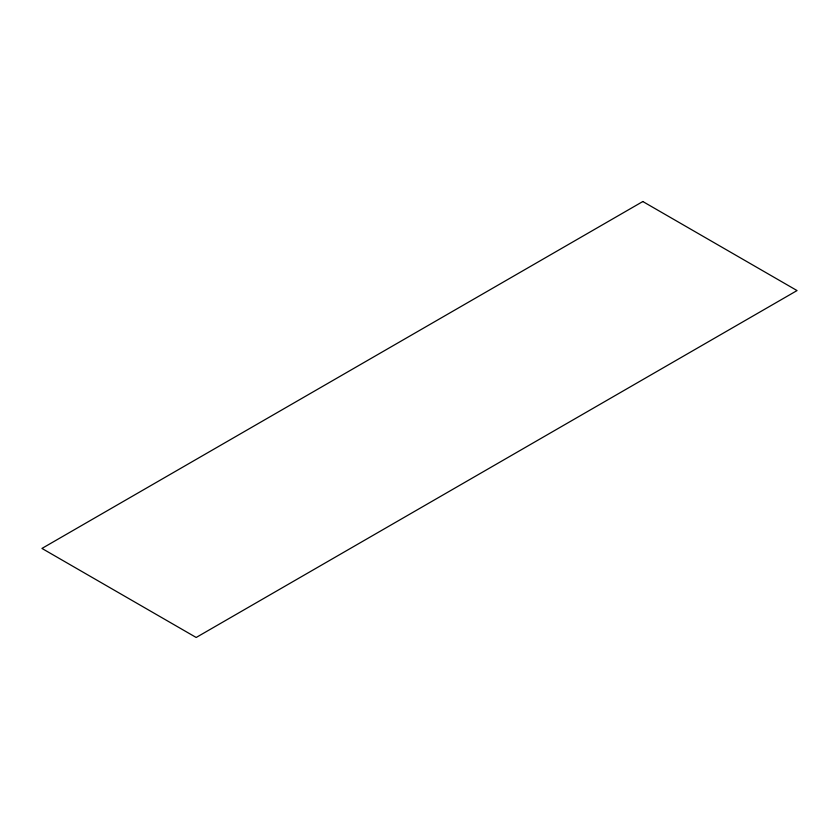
<?xml version="1.0" encoding="UTF-8"?>
<svg xmlns="http://www.w3.org/2000/svg" width="839" height="839" viewBox="0 0 839 839"><rect width="100%" height="100%" fill="white"/><g stroke="black" fill="none" stroke-linecap="round" stroke-linejoin="round"><path stroke-width="1.26" d="M642.821 201.528L41.95 548.433L196.179 637.472L797.05 290.567L642.821 201.528"/></g></svg>
